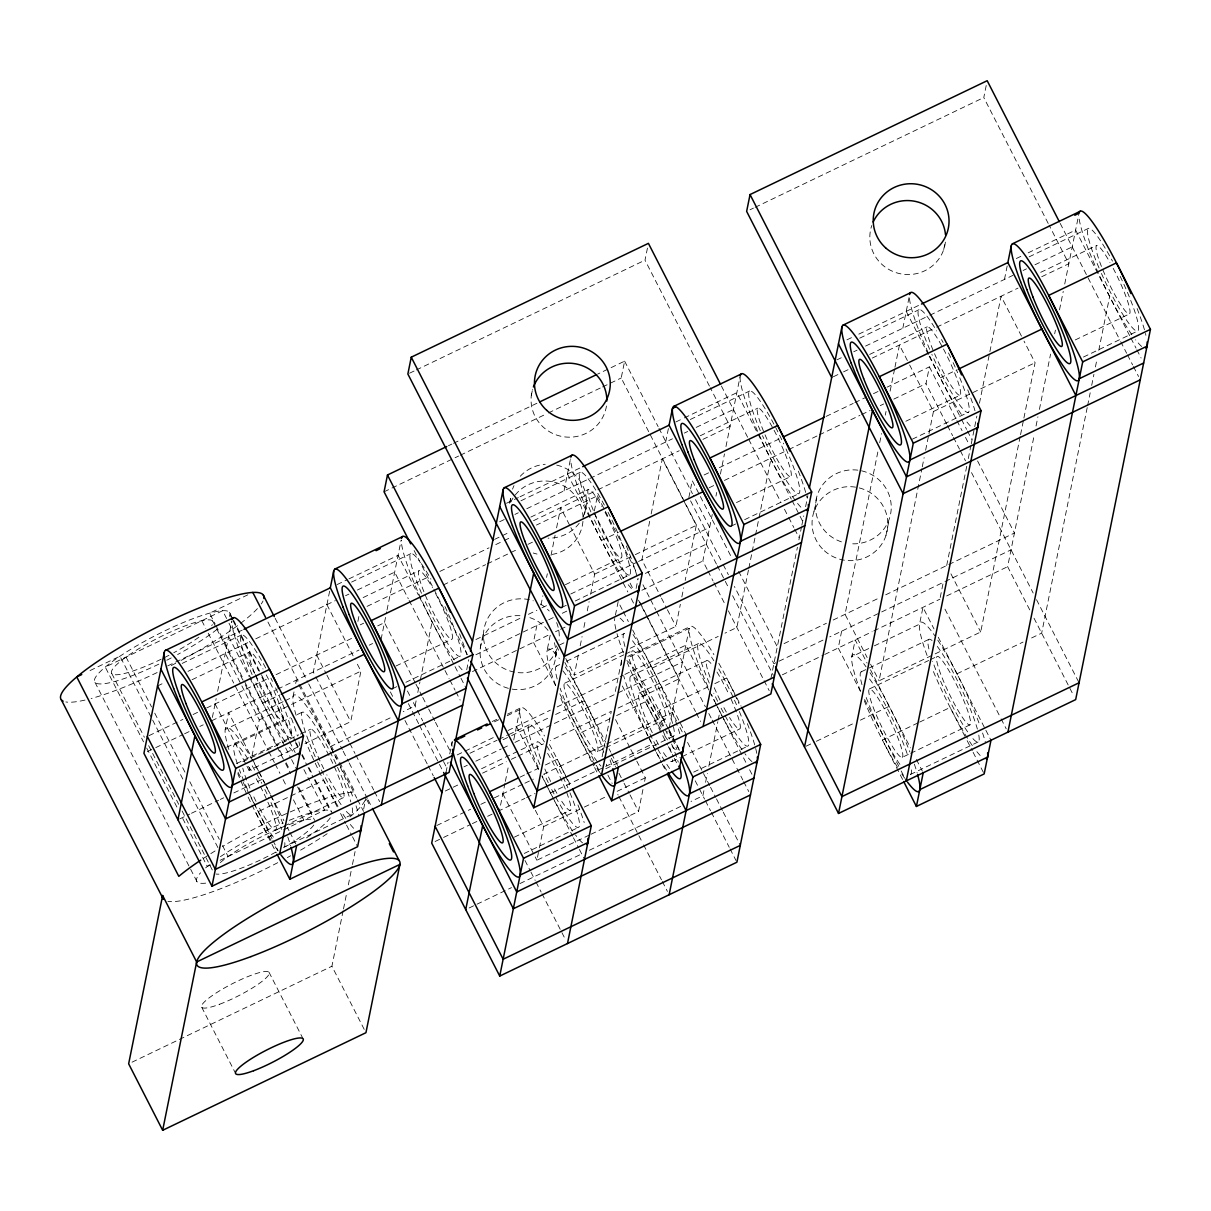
<?xml version="1.0" encoding="UTF-8"?>
<svg xmlns="http://www.w3.org/2000/svg" width="1211" height="1211" viewBox="0 0 1211 1211"><rect width="100%" height="100%" fill="white"/><g stroke="black" fill="none" stroke-linecap="round" stroke-linejoin="round"><path stroke-width="0.75" stroke-dasharray="5 3.75" d="M212.364 717.412L216.163 698.535M217.632 691.314L231.74 621.47M298.209 746.839L249.088 770.408L250.193 765.004M252.009 755.982L259.29 719.924L225.276 653.456M294.001 691.905L292.971 696.946L284.509 701.018M295.696 683.488L296.377 680.113L338.036 761.552M329.634 591.195L313.316 671.984L315.011 675.314M357.896 621.41L358.91 616.369M304.99 743.584L350.721 721.635L360.923 671.136L355.822 661.161M381.071 639.469L386.657 611.812M387.02 610.011L401.129 540.167M364.223 1029.38L331.92 966.242L343.122 910.748M343.5 908.901L346.861 892.25M348.344 884.863L352.083 866.365M352.462 864.518L355.08 851.56M363.663 809.024L365.904 797.928M416.1 700.881L415.085 705.937L403.233 711.629M417.795 692.465L419.945 681.884M420.308 680.082L432.085 621.788M445.996 772.451L448.025 762.34M449.735 753.923L452.112 742.146M466.719 669.774L468.763 659.677M480.298 648.067L483.704 631.234M509.543 503.322L510.891 496.586A37.95 36.966 11.4 0 0 510.648 500.34M531.296 395.603L532.658 388.867M505.017 783.154L499.462 810.613L524.878 798.412M505.365 781.383L508.59 765.428M513.752 739.921L519.867 709.631A75.884 10.521 64.4 0 1 544.511 735.985M536.867 625.466L533.461 642.299L555.577 685.502M540.999 604.97L542.861 595.797M546.57 577.435L547.311 573.757M551.02 555.395L555.092 535.201M556.576 527.86L560.663 507.666L570.003 525.937M564.054 490.833L570.169 460.543M555.622 657.21L557.332 648.793M584.519 514.145L586.215 505.744M594.359 510.951L597.417 495.799L536.443 525.074M716.458 564.099L621.213 377.983L624.619 361.15L597.507 374.169M709.434 386.067L645.009 260.168L647.734 246.711M589.394 835.045L536.882 860.249L539.031 849.622M539.379 847.851L543.678 826.583L535.171 809.962M623.393 651.533L574.271 675.117L578.722 653.077M580.205 645.735L582.067 636.562M583.914 627.374L585.397 620.032M587.259 610.859L589.106 601.67M590.59 594.329L594.677 574.135L570.865 527.602M615.43 615.112L618.155 601.655L622.409 609.95M602.124 756.769L611.298 711.326L550.324 740.602M621.5 660.843L614.704 694.493L514.766 742.479M636.108 588.47L638.152 578.374M649.686 521.305L641.891 559.86L660.6 596.418M651.17 513.948L662.296 458.878L696.31 525.347L685.184 580.432M665.687 442.045L668.744 426.893M688.847 497.509L692.253 480.676L731.762 557.877M591.089 834.228L638.515 811.461L643.162 788.422M644.6 781.337L645.312 777.795L636.804 761.174M630.174 648.279L675.905 626.329L680.355 604.289M681.838 596.947L683.7 587.774M669.199 727.614L689.256 628.312A75.884 10.521 64.4 0 1 713.915 654.667M707.103 569.306L702.849 560.996L712.25 514.478M715.958 496.116L716.7 492.453M720.409 474.091L724.481 453.883M725.964 446.541L740.239 375.864M703.894 790.722L702.864 795.763L691.012 801.455M705.589 782.306L707.36 773.526M708.813 766.306L717.835 721.711M718.168 720.03L719.864 711.614M748.459 570.048L736.863 627.465L725.011 633.156M748.837 568.216L751.819 553.457M752.182 551.61L755.164 536.851M755.543 535.005L770.862 459.166M770.832 678.826L797.413 547.251M798.897 539.864L801.5 526.967M801.879 525.12L803.741 515.901M805.603 506.667L807.843 495.602M813.959 511.678L817.364 494.845M841.645 631.158L838.254 647.991L860.355 691.193M877.824 452.021L845.051 614.325L867.152 657.528M879.686 442.787L881.547 433.568M885.271 415.131L886.028 411.437M890.115 391.153L894.596 369.022M894.959 367.175L899.44 345.044L908.795 363.315M902.831 328.211L909.294 296.226A75.884 10.521 64.4 0 0 927.293 350.675A75.884 10.521 64.4 0 0 962.442 415.978M885.922 535.671L889.328 518.838M943.717 249.557L945.08 242.821M946.608 423.956L926.006 383.66L929.397 366.842L887.058 387.157M1048.211 223.445L983.786 97.546L986.511 84.089M1020.177 436.505L980.698 632.006L879.065 680.794L921.904 468.687M922.267 466.84L924.129 457.622M925.628 450.235L928.61 435.491M928.973 433.644L933.454 411.513L909.643 364.98M940.22 597.507L943.278 582.37L829.792 636.85M946.684 565.537L966.802 465.932M968.285 458.56L970.889 445.648M971.267 443.801L976.853 416.145M979.457 403.233L989.523 353.43M989.887 351.584L1001.073 296.256L1023.174 339.458M1004.464 279.423L1007.522 264.27M1020.555 434.658L1023.537 419.899M1023.9 418.052L1035.087 362.725L1024.022 341.124M1029.744 609.875L1007.643 566.672L1034.179 435.264M1036.041 426.03L1037.903 416.811M1039.401 409.439L1050.573 354.096M1054.675 333.812L1055.417 330.119M1059.504 309.834L1063.243 291.397M1064.726 284.01L1079.016 213.242M1087.206 407.577L1041.657 633.141L1029.789 638.833M1087.584 405.73L1090.188 392.803M1091.686 385.401L1093.927 374.32M1095.425 366.933L1096.909 359.546M1098.771 350.312L1109.639 296.528M409.56 373.2L414.646 370.763M416.327 369.945L645.009 260.168M750.033 209.76L753.424 208.141M755.119 207.323L983.786 97.546M448.448 445.724L451.839 444.089M453.535 443.287L538.229 402.627M384.069 491.817L458.606 456.047M460.301 455.23L546.676 413.768M548.371 412.951L600.883 387.747M602.578 386.93L621.213 377.983M90.053 670.561L119.965 656.195L151.859 718.517M247.816 594.828L209.594 613.175L215.18 624.074M167.693 665.899L242.23 630.114M337.082 584.58L347.254 579.706M348.935 578.888L398.071 555.319L418.476 595.191M506.47 503.276L518.338 497.585M520.019 496.767L581.008 467.491M675.859 421.958L682.641 418.703M684.336 417.901L736.848 392.682L757.253 432.569M846.943 339.837L852.029 337.4M858.811 334.145L919.785 304.869M1016.332 258.518L1021.418 256.081M1028.2 252.827L1075.625 230.06L1130.045 336.416M182.18 663.401L241.473 634.942M351.568 582.097L410.862 553.639M520.957 500.779L580.251 472.32M690.346 419.475L749.639 391.017M859.734 338.157L919.028 309.698M1029.123 256.853L1088.417 228.395A56.917 7.887 64.4 0 1 1112.485 261.152M157.521 685.971L164.302 682.732M188.008 671.348L248.997 642.072M255.763 638.818L335.386 600.595M345.544 595.721L348.935 594.101M357.396 590.029L394.665 572.137L408.274 598.734M499.689 521.729L504.775 519.292M514.932 514.418L518.323 512.783M526.785 508.726L672.468 438.791M684.321 433.099L687.712 431.479M696.174 427.407L733.442 409.515M836.771 359.924L841.857 357.472M853.71 351.78L857.1 350.161M865.562 346.089L928.247 316.01M929.942 315.193L1012.941 275.351M1023.098 270.477L1026.489 268.857M1034.951 264.785L1072.219 246.893M192.08 679.704L249.678 652.048M363.164 597.568L419.067 570.744M530.857 517.082L588.455 489.426M700.246 435.763L757.844 408.122M869.634 354.445L927.232 326.803M1040.718 272.324L1096.621 245.5M494.588 539.379L509.846 532.053M533.551 520.669L596.221 490.591M597.916 489.774L679.235 450.749M702.94 439.366L730.051 426.348L710.282 387.747M833.38 376.742L841.842 372.685M843.537 371.868L848.623 369.431M872.329 358.047L935.013 327.969M936.693 327.152L1018.012 288.112M1041.717 276.729L1068.829 263.726L1049.074 225.125M367.054 606.378L428.028 577.117M439.881 571.425L489.002 547.841M495.783 544.587L502.565 541.332M504.26 540.515L511.027 537.26M360.257 624.846L363.648 623.211M443.256 584.989L485.611 564.674M487.306 563.857L517.793 549.219M527.951 544.345L533.037 541.907M149.014 735.652L182.891 719.395M193.064 714.52L198.135 712.083M206.612 708.011L269.281 677.918M276.063 674.678L352.28 638.076M377.696 625.89L384.462 622.636L415.085 682.459M704.106 474.984L709.192 472.547M719.349 467.658L780.338 438.397M826.069 416.433L853.18 403.43M854.86 402.612L865.032 397.738M873.494 393.666L878.58 391.229M147.318 751.668L154.085 748.428M155.78 747.611L182.876 734.593M184.572 733.79L189.658 731.338M199.815 726.464L203.206 724.844M211.683 720.772L276.047 689.876M277.743 689.059L359.046 650.035M369.204 645.16L372.594 643.525M709.177 487.745L714.263 485.308M724.42 480.434L787.105 450.341M788.8 449.523L817.592 435.703M819.287 434.885L859.931 415.373M861.627 414.571L870.103 410.499M880.261 405.624L883.652 403.99M893.809 399.115L926.006 383.66M262.696 703.091L279.635 694.963M601.473 540.469L618.412 532.34M940.251 377.847L957.19 369.718M283.086 701.699L225.216 729.476L228.622 712.643L251.57 757.511M259.29 719.924L289.777 705.286M291.473 704.469L360.923 671.136M226.608 747.308L282.496 720.469M395.997 665.989L451.9 639.166M565.386 584.686L621.288 557.847M736.47 502.565L790.677 476.544A37.95 5.268 64.4 0 0 770.181 423.29A37.95 5.268 64.4 0 0 761.916 427.15A37.95 5.268 64.4 0 0 790.677 476.544M905.858 421.246L960.066 395.225A37.95 5.268 64.4 0 0 939.569 341.986A37.95 5.268 64.4 0 0 931.32 345.846A37.95 5.268 64.4 0 0 960.066 395.225M1075.247 339.943L1129.454 313.921M234.616 744.629L290.504 717.79M297.285 714.535L302.372 712.098M594.677 574.135L633.625 555.425M635.321 554.623L696.31 525.347M933.454 411.513L1035.087 362.725M475.893 639.544L521.623 617.58M528.405 614.34L536.867 610.268M541.953 607.831L547.039 605.394M570.744 594.011L636.804 562.298M638.5 561.48L709.646 527.33L693.328 495.435M236.508 763.596L290.716 737.575M392.349 688.787L397.42 686.349M405.897 682.293L460.104 656.271M561.737 607.483L566.809 605.046M575.286 600.974L629.493 574.953A56.917 7.887 64.4 0 0 607.422 511.012M731.126 526.164L736.197 523.727M744.674 519.67L798.882 493.649M912.367 439.169L968.27 412.33M1083.451 357.048L1137.659 331.027M242.821 761.734L298.723 734.895M300.404 734.093L310.576 729.204M475.878 654.742L547.024 620.592M548.719 619.775L553.805 617.338M562.267 613.281L567.353 610.844M645.266 573.439L706.255 544.163M472.487 671.575L550.399 634.17L546.994 651.003L555.471 646.931M555.486 631.733L558.876 630.114M560.557 629.296L565.643 626.859M641.875 590.257L702.849 560.996M179.637 818.954L189.794 814.08M191.489 813.262L218.585 800.259M220.281 799.442L223.672 797.822M233.829 792.933L262.636 779.112M330.391 746.597L393.06 716.503M559.709 644.903L563.932 642.874M556.394 666.156L559.785 664.536M566.551 661.282L624.149 633.625M564.598 683.261L623.892 654.803M625.587 653.985L632.354 650.731M492.256 721.499L497.343 719.062M507.5 714.172L521.048 707.678M627.767 656.453L690.437 626.359M494.451 721.817L498.69 719.788M507.167 715.716L519.867 709.631A75.884 10.521 64.4 0 0 538.199 767.274M629.962 656.771L689.256 628.312A75.884 10.521 64.4 0 0 707.587 685.971M275.654 830.156L282.42 826.901M284.116 826.084L343.409 797.625M210.502 864.942L207.293 866.47L181.786 816.623M220.099 860.325L281.966 830.625M283.646 829.823L324.654 810.144L307.912 777.417M457.183 754.907L494.451 737.03M507.999 730.521L550.339 710.191M557.121 706.936L623.181 675.223M624.876 674.421L685.85 645.145L708.813 690.013M469.974 753.242L497.07 740.224M498.765 739.406L507.242 735.349M508.938 734.532L529.252 724.784M630.886 675.995L698.641 643.465M503.11 739.679L509.876 736.424M511.572 735.607L548.84 717.714M555.622 714.46L584.413 700.639M652.169 668.124L718.229 636.411M283.858 847.261L351.614 814.731M463.949 766.866L467.325 765.246M475.802 761.174L501.203 748.973M502.898 748.171L509.68 744.916M618.079 692.874L682.459 661.978M481.569 768.713L503.579 758.147M505.275 757.329L537.457 741.889M639.105 693.101L706.861 660.57M445.3 791.01L458.848 784.516M482.568 773.133L506.274 761.749M511.36 759.297L516.446 756.86M518.141 756.058L543.542 743.857M618.079 708.072L679.053 678.811L638.681 599.914M609.799 718.85L577.617 734.305L593.768 765.882M616.581 715.595L645.372 701.774L667.488 744.977M784.062 643.601L826.417 623.271M833.183 620.017L878.929 598.067M885.695 594.813L1014.44 533.007L977.504 460.831M520.019 777.159L525.09 774.707M526.785 773.905L538.638 768.213M545.419 764.958L557.272 759.267L566.627 777.538M708.041 686.894L658.905 710.479L668.26 728.75M714.808 683.64L726.661 677.948L736.016 696.234M436.808 825.493L470.685 809.22M480.843 804.346L485.929 801.909M494.391 797.837L523.197 784.017M524.893 783.199L533.355 779.142M543.527 774.268L672.256 712.462L676.51 720.772M823.011 640.104L773.89 663.673L734.381 586.472M944.974 581.552L1011.034 549.839M597.432 751.683A37.95 5.268 64.4 0 0 576.936 698.444A37.95 5.268 64.4 0 0 568.686 702.289A37.95 5.268 64.4 0 0 597.432 751.683L604.198 748.428M605.894 747.626L665.187 719.152A37.95 5.268 64.4 0 0 644.691 665.914A37.95 5.268 64.4 0 0 636.441 669.774A37.95 5.268 64.4 0 0 665.187 719.152M435.097 841.509L441.879 838.254M443.574 837.437L470.67 824.434M472.366 823.616L477.452 821.179M487.609 816.305L492.695 813.853M526.573 797.595L535.035 793.538M782.351 674.815L822.996 655.302M824.691 654.485L872.132 631.718M873.812 630.901L939.887 599.203M946.654 595.948L1007.643 566.672M550.475 792.933L652.108 744.144M673.392 736.258L605.636 768.788A56.917 7.887 64.4 0 0 606.56 764.202M868.726 648.551L851.787 656.68L855.193 639.847L867.091 663.113M874.372 645.841L919.543 624.165L922.949 607.332L933.999 628.933M514.387 837.134L570.29 810.31M671.923 761.522L680.4 757.45M682.096 756.648L739.679 728.992M861.172 671.833L928.943 639.317M543.678 826.583L582.642 807.888M584.338 807.071L606.348 796.505M645.312 777.795L616.52 791.616L618.11 795.052M524.287 853.437L578.495 827.416M693.691 772.118L747.883 746.097M869.392 688.938L928.67 660.479M930.366 659.662L937.147 656.423M132.029 1062.183L331.92 966.242M469.111 907.978L511.466 887.648M519.928 883.576L582.612 853.498M589.379 850.243L680.854 806.329M806.193 746.158L814.67 742.101M816.365 741.283L853.634 723.391M860.4 720.151L889.207 706.316M956.962 673.8L1023.023 642.087M917.968 722.906L882.395 739.982L902.816 779.869M919.664 722.089L950.151 707.451L966.317 739.028M902.21 757.359A37.95 5.268 64.4 0 0 881.714 704.121A37.95 5.268 64.4 0 0 873.464 707.981A37.95 5.268 64.4 0 0 902.21 757.359L908.992 754.105M910.687 753.303L969.966 724.844A37.95 5.268 64.4 0 0 949.485 671.59A37.95 5.268 64.4 0 0 941.219 675.45A37.95 5.268 64.4 0 0 969.966 724.844M910.415 774.465L978.185 741.949M1130.892 338.081L1135.994 348.057M1136.841 349.707L1141.095 358.017M1060.2 223.399L1119.842 339.958M1120.69 341.608L1126.654 353.249M1127.502 354.914L1132.603 364.874M1133.451 366.539L1138.552 376.515M906.237 311.378L928.337 354.581M929.2 356.246L960.656 417.734M961.504 419.384L966.605 429.36M967.453 431.025L971.706 439.336M929.397 366.842L956.024 418.87M956.887 420.55L962.034 430.616M965.47 437.338L968.906 444.043M947.471 425.636L952.633 435.703M953.481 437.383L959.506 449.13M960.353 450.81L965.515 460.876M971.525 472.623L1033.15 593.042M1036.54 599.687L1079.062 682.777M1033.997 618.185L1073.113 694.63M950.938 573.847L980.698 632.006M944.989 609.163L1000.256 717.184M1001.103 718.85L1006.205 728.81M938.253 637.243L985.012 728.628M985.875 730.294L990.976 740.269M967.165 740.693L972.266 750.669M973.114 752.319L984.165 773.935M758.101 434.234L791.267 499.038M792.115 500.703L803.165 522.304M870.558 664.173L879.065 680.794M870.497 669.759L910.46 747.868M916.409 759.494L922.358 771.135M721.423 386.021L747.898 437.761M748.746 439.426L781.065 502.58M784.471 509.225L787.861 515.871M788.724 517.536L793.826 527.496M794.673 529.162L798.927 537.472M864.609 699.504L900.318 769.288M901.181 770.953L906.282 780.928M738.634 571.32L777.295 646.841M624.619 361.15L658.118 426.62M658.966 428.3L692.465 493.755M690.573 500.854L722.346 562.964M723.209 564.644L728.371 574.71M717.306 565.764L728.356 587.365M732.61 595.676L773.435 675.435M707.951 570.956L713.052 580.932M713.9 582.597L724.965 604.198M728.356 610.844L763.233 678.977M764.08 680.643L769.182 690.603M736.878 697.899L741.117 706.21M709.661 691.678L714.762 701.638M715.61 703.303L746.233 763.127M749.624 769.772L753.878 778.083M661.448 598.083L666.55 608.043M667.397 609.708L675.905 626.329M597.417 495.799L636.925 573.015M642.95 584.762L649.807 598.189M650.67 599.869L655.832 609.935M656.68 611.616L705.407 706.846M708.813 713.491L711.372 718.471M712.219 720.136L736.031 766.669M736.878 768.319L742.827 779.96M743.675 781.625L748.776 791.585M594.026 512.631L626.662 576.421M630.098 583.127L632.672 588.168M638.5 600.156L641.043 605.152M641.891 606.817L695.477 711.508M696.325 713.158L700.579 721.468M567.459 474.001L627.828 591.982M631.234 598.628L633.777 603.623M623.256 611.616L628.358 621.591M632.611 629.902L686.183 734.593M679.916 727.417L682.459 732.413M687.56 742.373L709.676 785.576M710.524 787.241L715.625 797.216M716.473 798.882L722.422 810.507M723.285 812.172L740.284 845.399M668.85 729.294L679.916 750.896M695.22 780.807L698.626 787.453M699.474 789.118L704.575 799.093M705.423 800.743L710.524 810.719M711.372 812.384L729.234 847.276M730.082 848.941L736.031 860.567M669.123 730.415L679.326 750.366M668.336 746.642L673.437 756.618M674.285 758.283L679.386 768.243M622.348 685.971L647.855 735.834M648.718 737.484L655.514 750.79M656.362 752.44L661.463 762.415M662.311 764.08L665.717 770.726M615.551 719.637L630.008 747.883M630.855 749.548L635.957 759.524M565.764 658.496L574.271 675.117M556.349 645.811L558.907 650.791M564.856 662.417L605.667 742.192M609.072 748.837L610.783 752.152M611.631 753.817L617.58 765.458M611.298 758.283L615.551 766.593M618.957 773.239L623.211 781.549M624.059 783.214L629.16 793.175M630.008 794.84L638.515 811.461M607.907 775.116L612.16 783.426M618.957 796.717L642.769 843.25M643.616 844.915L661.478 879.807M662.326 881.472L667.428 891.432M559.815 693.812L595.54 763.611M596.387 765.276L601.489 775.237M594.616 767.532L598.022 774.192M567.475 779.203L570.881 785.848M516.461 726.449L538.577 769.666M541.968 776.312L553.881 799.578M554.729 801.228L572.591 836.135M573.439 837.785L578.54 847.761M579.388 849.426L584.489 859.401M414.132 550.566L433.023 587.502M433.886 589.182L467.385 654.636M419.324 596.856L454.186 664.99M455.033 666.655L460.135 676.616M460.997 678.281L466.099 688.257M409.121 600.399L449.084 678.493M449.932 680.158L455.048 690.134M455.896 691.784L460.15 700.094M502.868 793.78L534.323 855.269M535.186 856.919L536.882 860.249M524.984 860.461L530.085 870.437M530.933 872.087L535.186 880.397M536.034 882.062L541.135 892.038M541.983 893.688L565.794 940.22M415.933 684.124L421.882 695.75M422.73 697.415L427.831 707.375M428.679 709.04L434.643 720.681M435.491 722.331L452.49 755.573M407.426 690.981L409.984 695.962M413.375 702.607L422.73 720.893M423.593 722.558L447.389 769.076M408.379 703.636L418.688 723.769M419.536 725.45L442.726 770.771M390.366 691.935L392.954 696.961M404.974 720.469L427.301 764.111M428.164 765.791L433.326 775.857M326.909 604.667L354.974 659.511M316.707 655.151L326.062 673.437M326.909 675.102L350.721 721.635M315.859 676.979L349.025 741.783M349.873 743.448L354.974 753.409M355.837 755.074L373.684 789.966M374.532 791.631L379.633 801.606M275.154 618.306L307.866 682.247M308.729 683.927L342.319 749.564M343.182 751.244L348.344 761.341M349.207 763.021L367.296 798.367M368.159 800.047L371.595 806.768M366.615 799.321L370.157 806.238M267.949 622.03L299.041 682.792M299.828 684.351L333.313 749.776M335.704 754.453L338.898 760.69M339.701 762.249L354.838 791.843A113.834 20.36 -27.1 0 0 222.657 846.383M338.898 763.202L356.745 798.11M357.593 799.76L363.557 811.4M337.188 806.844L323.594 780.247L255.839 812.778L271.143 842.689M340.594 813.489L345.695 823.45M346.543 825.115L351.644 835.09M352.507 836.756L357.608 846.716M229.469 612.266L261.198 674.27M261.455 674.799L295.499 741.299M296.332 742.918L298.073 746.324M302.281 754.559L305.793 761.401M309.077 767.85L311.787 773.133M315.027 779.49L332.041 812.717M229.984 614.779L232.376 619.457M233.178 621.016L258.685 670.864M261.879 677.1L293.758 739.421M295.363 742.525L298.542 748.761M301.736 754.998L306.519 764.338M308.109 767.456L312.892 776.811M314.497 779.914L330.436 811.082M226.593 618.518L222.612 610.722L105.251 667.064L143.519 741.843M228.985 623.196L254.492 673.044M255.294 674.603L288.778 740.027M289.58 741.586L295.151 752.5M303.931 769.636L307.11 775.857M228.682 636.623L249.088 676.51M249.935 678.16L284.797 746.294M285.645 747.959L290.746 757.935M291.609 759.6L296.71 769.56M215.967 625.633L243.88 680.158M244.667 681.717L277.364 745.598M279.756 750.275L282.935 756.497M286.129 762.733L290.11 770.514M298.89 787.665L311.636 812.581M212.667 621.031L244.395 683.034M245.243 684.699L284.691 761.78M285.554 763.46L290.701 773.511M297.558 786.923L314.709 820.437M201.813 620.713L205.794 628.509M208.186 633.171L233.693 683.034M235.297 686.137L267.979 750.018M268.766 751.577L274.352 762.476M275.154 764.035L279.938 773.39M283.117 779.612L286.311 785.848M293.486 799.865L303.855 820.119M252.433 759.176L258.382 770.801M259.23 772.467L264.331 782.442M265.179 784.092L270.28 794.068M271.143 795.733L283.889 820.664M287.295 827.31L288.99 830.625M289.838 832.29L295.802 843.916M215.074 703.939L249.088 770.408M238.037 772.285L242.291 780.595M243.139 782.261L253.341 802.197M254.204 803.862L272.051 838.754M272.899 840.419L278 850.394M271.991 844.355L276.244 852.65M126.05 657.073L151.572 706.921M154.751 713.158L185.041 772.361M189.824 781.7L219.327 839.344M222.521 845.581L228.092 856.48M152.647 720.076L182.937 779.278M187.72 788.618L218.025 847.821M269.009 972.251L303.022 1038.72M111.806 673.588L144.381 737.272M148.665 745.643L178.683 804.301M182.119 811.007L213.847 873.01M146.713 748.065L177.805 808.827M94.988 682.353L197.03 881.759M201.753 1007.295L234.919 1072.113M1141.685 346.482A75.884 10.521 64.4 0 1 1135.585 339.776M1131.831 334.66A75.884 10.521 64.4 0 1 1078.971 217.405M1137.114 308.533A75.884 10.521 64.4 0 1 1145.909 335.311M980.168 755.467A75.884 10.521 64.4 0 1 976.096 750.699M972.357 745.598A75.884 10.521 64.4 0 1 932.092 668.336M927.096 655.529A75.884 10.521 64.4 0 1 934.756 635.669M937.783 640.165A75.884 10.521 64.4 0 1 980.017 725.722M982.575 733.018A75.884 10.521 64.4 0 1 985.33 741.949M970.253 425.863A75.884 10.521 64.4 0 1 966.196 421.095M967.725 389.851A75.884 10.521 64.4 0 1 974.976 410.756M841.418 541.847A37.95 36.966 11.4 0 1 826.265 480.691A37.95 36.966 11.4 0 1 889.071 494.83A37.95 36.966 11.4 0 1 849.047 543.557M945.397 242.124A37.95 36.966 11.4 0 1 899.576 273.61A37.95 36.966 11.4 0 1 871.753 225.549M959.748 377.726A56.917 7.887 64.4 0 1 965.122 411.089A56.917 7.887 64.4 0 1 931.88 354.399M929.67 349.328A56.917 7.887 64.4 0 1 918.301 310.591A56.917 7.887 64.4 0 1 936.633 330.936M941.507 339.534A56.917 7.887 64.4 0 1 943.097 342.471M948.485 352.931A56.917 7.887 64.4 0 1 950.802 357.669M953.118 362.604A56.917 7.887 64.4 0 1 957.629 372.7M1120.19 276.365A56.917 7.887 64.4 0 1 1136.857 331.103A56.917 7.887 64.4 0 1 1101.268 273.096M1099.058 268.025A56.917 7.887 64.4 0 1 1088.386 228.41M904.602 778.113A75.884 10.521 64.4 0 1 901.574 773.617M897.608 767.335A75.884 10.521 64.4 0 1 864.336 700.866M860.506 691.148A75.884 10.521 64.4 0 1 866.032 666.807M870.028 672.695A75.884 10.521 64.4 0 1 909.885 751.986M914.35 764.156A75.884 10.521 64.4 0 1 917.136 772.89M911.353 769.878A56.917 7.887 64.4 0 1 909.628 774.556M899.894 764.368A56.917 7.887 64.4 0 1 865.956 696.825M861.975 684.669A56.917 7.887 64.4 0 1 864.306 673.074M869.559 678.977A56.917 7.887 64.4 0 1 908.129 756.648M978.791 735.077A56.917 7.887 64.4 0 1 971.752 737.287M967.65 731.853A56.917 7.887 64.4 0 1 932.637 661.327M928.898 648.929A56.917 7.887 64.4 0 1 932.061 640.543M937.314 646.447A56.917 7.887 64.4 0 1 977.383 729.113M751.925 761.552A75.884 10.521 64.4 0 1 744.916 753.681M742.071 749.745A75.884 10.521 64.4 0 1 711.402 694.312M718.789 663.189A75.884 10.521 64.4 0 1 738.952 703.606M747.354 723.618A75.884 10.521 64.4 0 1 756.905 754.059M666.504 770.166A75.884 10.521 64.4 0 1 663.25 764.641M659.98 758.903A75.884 10.521 64.4 0 1 623.741 675.995M621.44 665.006A75.884 10.521 64.4 0 1 621.939 659.601M626.859 660.54A75.884 10.521 64.4 0 1 665.051 722.861M668.911 731.096A75.884 10.521 64.4 0 1 676.964 749.594M739.361 711.493A56.917 7.887 64.4 0 1 746.99 746.158A56.917 7.887 64.4 0 1 720.712 707.406M717.654 701.305A56.917 7.887 64.4 0 1 713.794 693.207M709.283 683.095A56.917 7.887 64.4 0 1 697.763 644.933A56.917 7.887 64.4 0 1 713.809 660.676M718.698 668.926A56.917 7.887 64.4 0 1 737.257 706.467M669.607 768.531A56.917 7.887 64.4 0 1 636.229 702.486A56.917 7.887 64.4 0 1 636.138 679.295A56.917 7.887 64.4 0 1 669.486 738.998M671.605 744.023A56.917 7.887 64.4 0 1 678.266 762.128M582.536 842.871A75.884 10.521 64.4 0 1 575.528 835M572.682 831.064A75.884 10.521 64.4 0 1 542.013 775.63M549.4 744.508A75.884 10.521 64.4 0 1 569.564 784.91M577.95 804.921A75.884 10.521 64.4 0 1 584.202 822.526M452.051 746.324A75.884 10.521 64.4 0 1 452.551 740.905M569.972 792.811A56.917 7.887 64.4 0 1 577.602 827.476A56.917 7.887 64.4 0 1 551.323 788.724M548.265 782.609A56.917 7.887 64.4 0 1 544.405 774.51M539.894 764.413A56.917 7.887 64.4 0 1 528.374 726.237A56.917 7.887 64.4 0 1 544.42 741.98M546.857 746.006A56.917 7.887 64.4 0 1 567.853 787.786M556.909 649.005A37.95 36.966 11.4 0 1 508.605 670.516A37.95 36.966 11.4 0 1 485.52 623.408A37.95 36.966 11.4 0 1 533.294 600.807M540.409 604.001A37.95 36.966 11.4 0 1 549.249 611.025M556.636 622.59A37.95 36.966 11.4 0 1 559.028 640.377M554.366 642.693A37.95 36.966 11.4 0 1 523.636 689.271A37.95 36.966 11.4 0 1 480.071 652.926A37.95 36.966 11.4 0 1 522.274 615.915M529.888 617.64A37.95 36.966 11.4 0 1 548.189 630.598M353.597 828.263A75.884 10.521 64.4 0 1 349.54 823.495M345.786 818.379A75.884 10.521 64.4 0 1 341.199 811.446M337.99 806.269A75.884 10.521 64.4 0 1 305.535 741.132M296.135 715.307A75.884 10.521 64.4 0 1 300.933 699.156A75.884 10.521 64.4 0 1 336.522 758.964M340.397 767.214A75.884 10.521 64.4 0 1 353.445 798.518M356.019 805.815A75.884 10.521 64.4 0 1 358.759 814.731M278.03 850.909A75.884 10.521 64.4 0 1 275.003 846.398M271.037 840.131A75.884 10.521 64.4 0 1 237.78 773.662M228.909 749.518A75.884 10.521 64.4 0 1 238.976 738.922A75.884 10.521 64.4 0 1 283.313 824.767M287.779 836.937A75.884 10.521 64.4 0 1 290.564 845.687M284.782 842.674A56.917 7.887 64.4 0 1 283.056 847.352M273.338 837.164A56.917 7.887 64.4 0 1 249.769 794.355M247.468 789.33A56.917 7.887 64.4 0 1 239.384 769.621M237.356 763.808A56.917 7.887 64.4 0 1 247.407 758.101M252.206 765.852A56.917 7.887 64.4 0 1 254.658 770.09M257.095 774.465A56.917 7.887 64.4 0 1 261.788 783.32M264.846 789.436A56.917 7.887 64.4 0 1 268.706 797.519M270.992 802.56A56.917 7.887 64.4 0 1 281.558 829.444M352.219 807.873A56.917 7.887 64.4 0 1 345.18 810.083M341.093 804.634A56.917 7.887 64.4 0 1 317.524 761.84M315.223 756.799A56.917 7.887 64.4 0 1 309.774 717.987A56.917 7.887 64.4 0 1 350.827 801.909M292.699 751.108A75.884 10.521 64.4 0 1 288.642 746.339M284.888 741.223A75.884 10.521 64.4 0 1 249.723 675.92A75.884 10.521 64.4 0 1 231.906 621.576M291.397 718.274A75.884 10.521 64.4 0 1 297.422 736M298.966 741.874A75.884 10.521 64.4 0 1 299.722 745.537M275.563 687.848A56.917 7.887 64.4 0 1 289.414 737.529A56.917 7.887 64.4 0 1 254.325 679.643M252.1 674.572A56.917 7.887 64.4 0 1 241.549 634.912A56.917 7.887 64.4 0 1 266.329 669.214M270.916 678.175A56.917 7.887 64.4 0 1 272.475 681.339M462.087 669.789A75.884 10.521 64.4 0 1 458.03 665.036M454.276 659.919A75.884 10.521 64.4 0 1 419.112 594.601A75.884 10.521 64.4 0 1 401.295 540.257M459.559 633.777A75.884 10.521 64.4 0 1 466.81 654.697M444.952 606.529A56.917 7.887 64.4 0 1 458.802 656.211A56.917 7.887 64.4 0 1 423.714 598.34M421.504 593.269A56.917 7.887 64.4 0 1 419.248 560.769M421.383 563.736A56.917 7.887 64.4 0 1 430.904 579.1M266.253 674.89A37.95 5.268 64.4 0 1 281.33 720.288A37.95 5.268 64.4 0 1 252.372 667.382A37.95 5.268 64.4 0 1 263.044 669.032M435.642 593.587A37.95 5.268 64.4 0 1 450.719 638.984A37.95 5.268 64.4 0 1 421.761 586.063A37.95 5.268 64.4 0 1 432.433 587.713M629.448 574.968A56.917 7.887 64.4 0 1 593.102 517.021M590.892 511.95A56.917 7.887 64.4 0 1 580.205 472.335A56.917 7.887 64.4 0 1 604.319 505.093M605.031 512.268A37.95 5.268 64.4 0 1 620.108 557.665A37.95 5.268 64.4 0 1 591.15 504.76A37.95 5.268 64.4 0 1 601.822 506.41M786.015 448.948A56.917 7.887 64.4 0 1 797.035 493.331A56.917 7.887 64.4 0 1 762.491 435.718M760.281 430.647A56.917 7.887 64.4 0 1 751.486 391.335A56.917 7.887 64.4 0 1 783.729 443.907M1113.197 268.342A37.95 5.268 64.4 0 1 1128.274 313.725A37.95 5.268 64.4 0 1 1099.331 260.819A37.95 5.268 64.4 0 1 1109.987 262.469M323.761 768.818A37.95 5.268 64.4 0 1 313.422 730.717A37.95 5.268 64.4 0 1 342.35 787.271A37.95 5.268 64.4 0 1 326.819 774.783M256.187 778.703A37.95 5.268 64.4 0 1 276.259 827.068A37.95 5.268 64.4 0 1 259.063 807.313M256.005 801.334A37.95 5.268 64.4 0 1 252.917 794.885M249.905 788.149A37.95 5.268 64.4 0 1 242.79 768.137M248.406 766.487A37.95 5.268 64.4 0 1 251.343 770.711M673.422 726.661A56.917 7.887 64.4 0 1 666.973 731.611M662.871 726.176A56.917 7.887 64.4 0 1 628.933 658.617M624.937 646.462A56.917 7.887 64.4 0 1 627.283 634.867M632.536 640.77A56.917 7.887 64.4 0 1 672.605 723.436M600.974 766.109A56.917 7.887 64.4 0 1 599.218 764.126M597.25 761.643A56.917 7.887 64.4 0 1 560.103 688.166M557.181 678.993A56.917 7.887 64.4 0 1 559.527 667.397M562.812 670.818A56.917 7.887 64.4 0 1 603.759 752.288M547.584 753.348A37.95 5.268 64.4 0 1 569.76 801.758A37.95 5.268 64.4 0 1 560.178 798.836M556.924 793.326A37.95 5.268 64.4 0 1 553.715 787.468M550.657 781.489A37.95 5.268 64.4 0 1 544.556 768.304M540.651 758.54A37.95 5.268 64.4 0 1 543.058 746.642M731.111 699.186A37.95 5.268 64.4 0 1 740.345 727.554A37.95 5.268 64.4 0 1 729.567 717.517M726.312 712.023A37.95 5.268 64.4 0 1 723.103 706.149M720.045 700.185A37.95 5.268 64.4 0 1 713.945 687M710.04 677.237A37.95 5.268 64.4 0 1 712.446 665.339M716.973 672.044A37.95 5.268 64.4 0 1 728.038 692.556M672.605 759.645A37.95 5.268 64.4 0 1 670.697 761.31M666.338 756.754A37.95 5.268 64.4 0 1 661.811 750.048M658.557 744.538A37.95 5.268 64.4 0 1 655.348 738.68M652.29 732.7A37.95 5.268 64.4 0 1 639.998 693.146A37.95 5.268 64.4 0 1 666.247 738.453M669.789 747.808A37.95 5.268 64.4 0 1 671.394 752.97M365.041 800.395A113.834 20.36 -27.1 0 1 349.495 817.304M327.167 833.728A113.834 20.36 -27.1 0 1 298.542 851.318M290.564 855.799A113.834 20.36 -27.1 0 1 287.34 857.57M277.758 862.671A113.834 20.36 -27.1 0 1 167.905 901.378M203.463 858.342A113.834 20.36 -27.1 0 1 216.542 850.061M158.838 664.143A75.884 13.563 -27.1 0 1 94.609 679.31A75.884 13.563 -27.1 0 1 169.691 628.554A75.884 13.563 -27.1 0 1 229.409 616.429M217.087 629.296A75.884 13.563 -27.1 0 1 177.608 654.545M171.22 657.936A75.884 13.563 -27.1 0 1 166.512 660.358M262.999 600.989A113.834 20.36 -27.1 0 1 261.243 603.926M257.413 608.603A113.834 20.36 -27.1 0 1 180.53 660.722M175.716 663.25A113.834 20.36 -27.1 0 1 169.434 666.489M157.127 672.559A113.834 20.36 -27.1 0 1 91.143 698.52M85.027 700.064A113.834 20.36 -27.1 0 1 65.863 701.956M330.285 817.803A75.884 13.563 -27.1 0 1 305.747 838.36M205.703 883.152A75.884 13.563 -27.1 0 1 200.572 872.798M205.643 867.878A75.884 13.563 -27.1 0 1 209.897 864.351M220.417 856.677A75.884 13.563 -27.1 0 1 283.086 822.89M289.308 820.316A75.884 13.563 -27.1 0 1 331.511 811.673M168.965 655.287A56.917 10.172 -27.1 0 1 111.351 672.423A56.917 10.172 -27.1 0 1 167.875 633.217A56.917 10.172 -27.1 0 1 211.728 625.618M198.876 637.198A56.917 10.172 -27.1 0 1 173.763 652.729M313.785 825.024A56.917 10.172 -27.1 0 1 285.342 846.731M275.805 852.135A56.917 10.172 -27.1 0 1 216.088 874.039M220.311 862.595A56.917 10.172 -27.1 0 1 269.372 832.896A56.917 10.172 -27.1 0 1 312.468 819.393M800.865 507.167A75.884 10.521 64.4 0 1 762.718 442.56A75.884 10.521 64.4 0 1 740.072 377.635M798.337 471.155A75.884 10.521 64.4 0 1 807.132 497.933M675.375 749.791A75.884 10.521 64.4 0 1 671.318 745.022M667.564 739.906A75.884 10.521 64.4 0 1 664.536 735.41M660.57 729.128A75.884 10.521 64.4 0 1 627.313 662.659M623.468 652.941A75.884 10.521 64.4 0 1 616.989 633.641M615.899 629.342A75.884 10.521 64.4 0 1 614.749 618.473M620.123 618.17A75.884 10.521 64.4 0 1 624.513 622.742M633.005 634.488A75.884 10.521 64.4 0 1 680.098 734.683M631.476 588.485A75.884 10.521 64.4 0 1 626.511 582.536M623.665 578.601A75.884 10.521 64.4 0 1 588.501 513.297A75.884 10.521 64.4 0 1 570.684 458.954M626.329 545.919A75.884 10.521 64.4 0 1 637.743 579.252M556.712 465.115A37.95 36.966 11.4 0 1 583.112 516.719M579.221 523.213A37.95 36.966 11.4 0 1 548.099 538.153M512.571 489.153A37.95 36.966 11.4 0 1 514.009 485.611M520.276 476.241A37.95 36.966 11.4 0 1 545.222 464.267M510.603 502.444A37.95 36.966 11.4 0 1 574.953 495.405A37.95 36.966 11.4 0 1 552.186 554.426M537.003 554.048A37.95 36.966 11.4 0 1 533.234 552.988M606.454 406.018A37.95 36.966 11.4 0 1 560.799 436.232A37.95 36.966 11.4 0 1 532.583 389.397M599.808 772.436A75.884 10.521 64.4 0 1 559.558 695.19M555.713 685.471A75.884 10.521 64.4 0 1 559.361 658.572M565.249 667.019A75.884 10.521 64.4 0 1 605.091 746.309M610.041 759.872A75.884 10.521 64.4 0 1 612.342 767.214M824.373 550.733A37.95 36.966 11.4 0 0 886.967 531.992A37.95 36.966 11.4 0 0 838.496 488.29A37.95 36.966 11.4 0 0 824.373 550.733M219.6 1004.252A37.95 6.782 -27.1 0 0 269.281 972.827A37.95 6.782 -27.1 0 0 217.269 992.263A37.95 6.782 -27.1 0 0 219.6 1004.252"/><path stroke-width="1.5" d="M164.318 652.32L143.927 753.303L211.955 886.24L449.099 772.406L472.895 654.591L438.882 588.122L371.126 620.653L405.14 687.121L381.344 804.921M196.651 961.973L162.637 895.504L128.654 1063.803L162.668 1130.287L365.934 1032.711L399.918 864.397L196.651 961.973L162.668 1130.287M177.941 819.771L194.941 735.622M211.955 886.24L235.751 768.425L201.737 701.956L269.493 669.426L303.507 735.91L279.711 853.71M398.343 720.772L330.315 587.835L333.706 571.002M364.405 813.065L357.608 846.716L289.853 879.247L296.65 845.581M446.753 446.526L387.475 475L384.069 491.817L410.696 543.86M720.56 384.341L648.415 243.35L411.256 357.184L407.865 374.017L492.892 540.182M445.996 772.451L431.706 843.128L499.734 976.066L736.894 862.232L760.675 744.417L741.98 707.86M470.458 651.261L503.095 489.698M465.72 909.597L482.72 825.448M499.719 741.299L533.718 573M499.734 976.066L523.53 858.266L489.516 791.782L518.323 777.962M703.122 726.464L743.917 524.499L709.903 458.015L777.659 425.5L811.673 491.969L770.877 693.933L533.733 807.767L574.529 605.803L540.515 539.334L608.27 506.803L642.284 573.272L601.489 775.237M737.121 558.15L669.093 425.212L672.483 408.379L675.314 407.032M567.49 943.551L591.286 825.735L572.591 789.178M686.183 734.593L679.386 768.243L611.631 800.774L618.427 767.108M1059.337 221.719L987.192 80.713L750.048 194.562L746.642 211.38L831.685 377.56M669.138 894.762L692.919 776.947L681.021 753.681M809.326 488.23L841.872 327.076M804.513 746.975L872.495 410.378M1007.915 732.14L1082.695 361.862L1048.681 295.393L1116.436 262.878L1150.45 329.347L1075.671 699.61L838.527 813.444L913.306 443.181L879.292 376.712L947.047 344.181L981.061 410.65L906.282 780.928M1075.898 395.528L1007.87 262.59L1011.261 245.757M990.976 740.269L984.165 773.935L916.409 806.45L923.221 772.8M539.924 401.81L595.812 374.986M81.742 674.542L76.762 676.934L178.804 876.34A113.834 20.36 -27.1 0 1 200.723 860.158M165.498 650.368L233.254 617.837M334.902 569.049L402.657 536.534M504.291 487.745L572.046 455.215M673.679 406.427L741.435 373.911M843.068 325.123L910.823 292.593M1012.457 243.805L1080.212 211.289M376.061 550.672L380.284 548.644M1074.793 215.27L1079.016 213.242A75.884 10.521 64.4 0 1 1130.953 293.607M243.926 629.311L330.315 587.835M582.703 466.689L669.093 425.212M921.48 304.052L1007.87 262.59M783.729 436.762L824.373 417.25M281.315 694.145L364.329 654.303M620.108 531.523L703.107 491.681M958.885 368.901L1041.884 329.059M235.751 768.425L303.507 735.91M405.14 687.121L472.895 654.591M574.529 605.803L642.284 573.272M743.917 524.499L811.673 491.969M913.306 443.181L981.061 410.65M1082.695 361.862L1150.45 329.347M232.345 785.258L300.101 752.727M401.734 703.939L469.49 671.424M571.123 622.636L638.878 590.105M740.511 541.317L808.267 508.802M909.9 460.013L977.655 427.483M1079.289 378.695L1147.044 346.179M466.099 688.257L228.955 802.091L160.927 669.153M804.876 525.635L567.732 639.469L499.704 506.531M1143.653 363.012L906.509 476.846L838.481 343.909M462.693 705.09L225.549 818.924L157.521 685.971M801.47 542.452L564.326 656.301L411.256 357.184M1140.247 379.83L903.103 493.679L750.048 194.562M454.988 739.376L487.17 723.936M456.35 740.118L459.166 738.755M460.574 738.089L464.812 736.046M477.512 729.945L481.751 727.917M485.989 725.889L490.228 723.86M452.49 755.573L215.346 869.407L147.318 736.47M293.244 862.414L360.999 829.883M774.283 677.1L537.139 790.934L470.807 661.327M615.037 783.941L682.792 751.425M523.53 858.266L591.286 825.735M692.919 776.947L760.675 744.417M520.14 875.084L587.895 842.568M689.528 793.78L757.284 761.25M753.878 778.083L516.734 891.917L450.416 762.309M750.487 794.916L513.343 908.75L443.589 772.451M740.284 845.399L503.14 959.248L435.112 826.296M1079.062 682.777L841.917 796.611L775.585 667.004M919.815 789.617L987.57 757.102M903.663 781.534L916.409 806.45M772.194 683.837L838.527 813.444M667.412 774.056L686.122 810.613M598.87 775.842L611.631 800.774M387.475 475L472.502 641.164M467.401 678.145L533.733 807.767M434.174 777.538L441.909 792.645M263.09 594.737L274.291 616.626M372.458 808.464L399.161 860.627M389.291 843.628L393.545 851.938M252.796 592.436L265.557 617.368M277.092 854.315L289.853 879.247M61.367 699.882L162.546 897.608M873.176 222.007A37.95 36.966 11.4 0 1 914.063 201.147A37.95 36.966 11.4 0 1 945.488 234.677M909.628 294.545A75.884 10.521 64.4 0 1 961.564 374.926M977.716 423.32A75.884 10.521 64.4 0 1 976.475 429.436M1147.105 342.002A75.884 10.521 64.4 0 1 1145.863 348.132M917.575 774.465A75.884 10.521 64.4 0 1 907.448 782.049M987.616 752.924A75.884 10.521 64.4 0 1 986.39 759.055M757.329 757.087A75.884 10.521 64.4 0 1 756.103 763.202M680.809 759.312A75.884 10.521 64.4 0 1 668.109 772.785M679.341 765.791A56.917 7.887 64.4 0 1 671.742 771.483M587.94 838.39A75.884 10.521 64.4 0 1 586.699 844.521M454.352 740.088A75.884 10.521 64.4 0 1 508.559 833.319A75.884 10.521 64.4 0 1 503.019 860.779A75.884 10.521 64.4 0 1 452.49 749.352M291.003 847.261A75.884 10.521 64.4 0 1 280.876 854.845M361.06 825.72A75.884 10.521 64.4 0 1 359.818 831.836M232.073 619.79A75.884 10.521 64.4 0 1 278.712 688.378M300.161 748.565A75.884 10.521 64.4 0 1 298.92 754.68M401.462 538.486A75.884 10.521 64.4 0 1 450.416 612.1M469.55 667.246A75.884 10.521 64.4 0 1 468.309 673.377M63.123 701.154A113.834 20.36 -27.1 0 1 153.161 629.084A113.834 20.36 -27.1 0 1 263.862 598.522M163.409 899.289A113.834 20.36 -27.1 0 1 162.637 895.504M533.4 386.975A37.95 36.966 11.4 0 1 575.861 363.875A37.95 36.966 11.4 0 1 606.862 400.992M570.85 457.168A75.884 10.521 64.4 0 1 619.033 529.116M638.939 585.942A75.884 10.521 64.4 0 1 637.697 592.058M740.239 375.864A75.884 10.521 64.4 0 1 789.935 451.143M808.327 504.624A75.884 10.521 64.4 0 1 807.086 510.754M612.796 768.788A75.884 10.521 64.4 0 1 602.669 776.372M682.837 747.248A75.884 10.521 64.4 0 1 681.596 753.378M851.227 363.194A75.884 10.521 64.4 0 0 908.719 461.966A75.884 10.521 64.4 0 0 867.727 355.474A75.884 10.521 64.4 0 0 851.227 363.194M1020.616 281.875A75.884 10.521 64.4 0 0 1078.108 380.648A75.884 10.521 64.4 0 0 1037.116 274.155A75.884 10.521 64.4 0 0 1020.616 281.875M885.559 247.786A37.95 36.966 11.4 0 0 948.152 229.046A37.95 36.966 11.4 0 0 899.682 185.344A37.95 36.966 11.4 0 0 885.559 247.786M857.388 370.778A56.917 7.887 64.4 0 0 900.515 444.861A56.917 7.887 64.4 0 0 869.77 364.995A56.917 7.887 64.4 0 0 857.388 370.778M1026.777 289.459A56.917 7.887 64.4 0 0 1069.903 363.542A56.917 7.887 64.4 0 0 1039.159 283.677A56.917 7.887 64.4 0 0 1026.777 289.459M467.628 785.848A56.917 7.887 64.4 0 0 510.739 859.931A56.917 7.887 64.4 0 0 480.01 780.066A56.917 7.887 64.4 0 0 467.628 785.848M173.657 688.438A75.884 10.521 64.4 0 0 231.165 787.211A75.884 10.521 64.4 0 0 190.172 680.718A75.884 10.521 64.4 0 0 173.657 688.438M179.833 696.022A56.917 7.887 64.4 0 0 222.96 770.105A56.917 7.887 64.4 0 0 192.216 690.24A56.917 7.887 64.4 0 0 179.833 696.022M343.061 607.12A75.884 10.521 64.4 0 0 400.553 705.892A75.884 10.521 64.4 0 0 359.561 599.415A75.884 10.521 64.4 0 0 343.061 607.12M349.222 614.704A56.917 7.887 64.4 0 0 392.349 688.787A56.917 7.887 64.4 0 0 361.605 608.921A56.917 7.887 64.4 0 0 349.222 614.704M185.994 703.606A37.95 5.268 64.4 0 0 214.741 753A37.95 5.268 64.4 0 0 194.26 699.746A37.95 5.268 64.4 0 0 185.994 703.606M355.383 622.303A37.95 5.268 64.4 0 0 384.129 671.681A37.95 5.268 64.4 0 0 363.648 618.443A37.95 5.268 64.4 0 0 355.383 622.303M518.611 533.4A56.917 7.887 64.4 0 0 561.737 607.483A56.917 7.887 64.4 0 0 530.993 527.618A56.917 7.887 64.4 0 0 518.611 533.4M524.772 540.984A37.95 5.268 64.4 0 0 553.533 590.378A37.95 5.268 64.4 0 0 533.037 537.124A37.95 5.268 64.4 0 0 524.772 540.984M687.999 452.081A56.917 7.887 64.4 0 0 731.126 526.164A56.917 7.887 64.4 0 0 700.382 446.299A56.917 7.887 64.4 0 0 687.999 452.081M694.16 459.68A37.95 5.268 64.4 0 0 722.922 509.059A37.95 5.268 64.4 0 0 702.425 455.82A37.95 5.268 64.4 0 0 694.16 459.68M863.564 378.362A37.95 5.268 64.4 0 0 892.31 427.755A37.95 5.268 64.4 0 0 871.814 374.502A37.95 5.268 64.4 0 0 863.564 378.362M1032.953 297.058A37.95 5.268 64.4 0 0 1061.699 346.437A37.95 5.268 64.4 0 0 1041.203 293.198A37.95 5.268 64.4 0 0 1032.953 297.058M473.789 793.447A37.95 5.268 64.4 0 0 502.535 842.826A37.95 5.268 64.4 0 0 482.039 789.587A37.95 5.268 64.4 0 0 473.789 793.447M250.965 956.599A113.834 20.36 -27.1 0 0 399.963 862.338A113.834 20.36 -27.1 0 0 243.941 920.632A113.834 20.36 -27.1 0 0 250.965 956.599M253.614 1070.721A37.95 6.782 -27.1 0 0 303.295 1039.295A37.95 6.782 -27.1 0 0 251.282 1058.732A37.95 6.782 -27.1 0 0 253.614 1070.721M512.45 525.816A75.884 10.521 64.4 0 0 569.942 624.588A75.884 10.521 64.4 0 0 528.95 518.096A75.884 10.521 64.4 0 0 512.45 525.816M681.838 444.498A75.884 10.521 64.4 0 0 739.331 543.27A75.884 10.521 64.4 0 0 698.338 436.777A75.884 10.521 64.4 0 0 681.838 444.498M546.782 410.408A37.95 36.966 11.4 0 0 609.375 391.668A37.95 36.966 11.4 0 0 560.905 347.966A37.95 36.966 11.4 0 0 546.782 410.408"/></g></svg>
